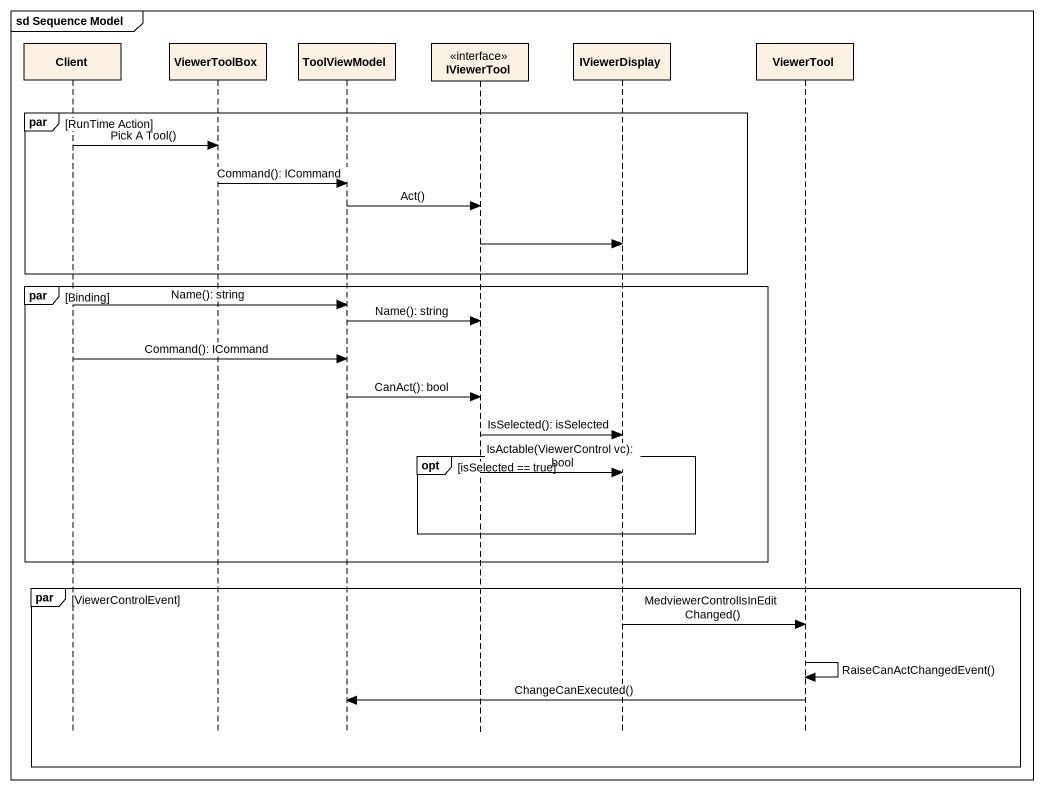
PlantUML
@startuml
mainframe sd Sequence Model
hide footbox
participant Client
participant ViewerToolBox
participant ToolViewModel
participant IViewerTool <<interface>>
participant IViewerDisplay
participant ViewerTool

par RunTime Action
  Client -> ViewerToolBox : Pick A Tool()
  ViewerToolBox -> ToolViewModel : Command(): ICommand
  ToolViewModel -> IViewerTool : Act()
  IViewerTool -> IViewerDisplay
end
par Binding
  Client -> ToolViewModel : Name(): string
  ToolViewModel -> IViewerTool : Name(): string
  Client -> ToolViewModel : Command(): ICommand
  ToolViewModel -> IViewerTool : CanAct(): bool
  IViewerTool -> IViewerDisplay : IsSelected(): isSelected
  opt isSelected == true
    IViewerTool -> IViewerDisplay : IsActable(ViewerControl vc): bool
  end
end
par ViewerControlEvent
  IViewerDisplay -> ViewerTool : MedviewerControlIsInEditChanged()
  ViewerTool -> ViewerTool : RaiseCanActChangedEvent()
  ViewerTool -> ToolViewModel : ChangeCanExecuted()
end
@enduml
